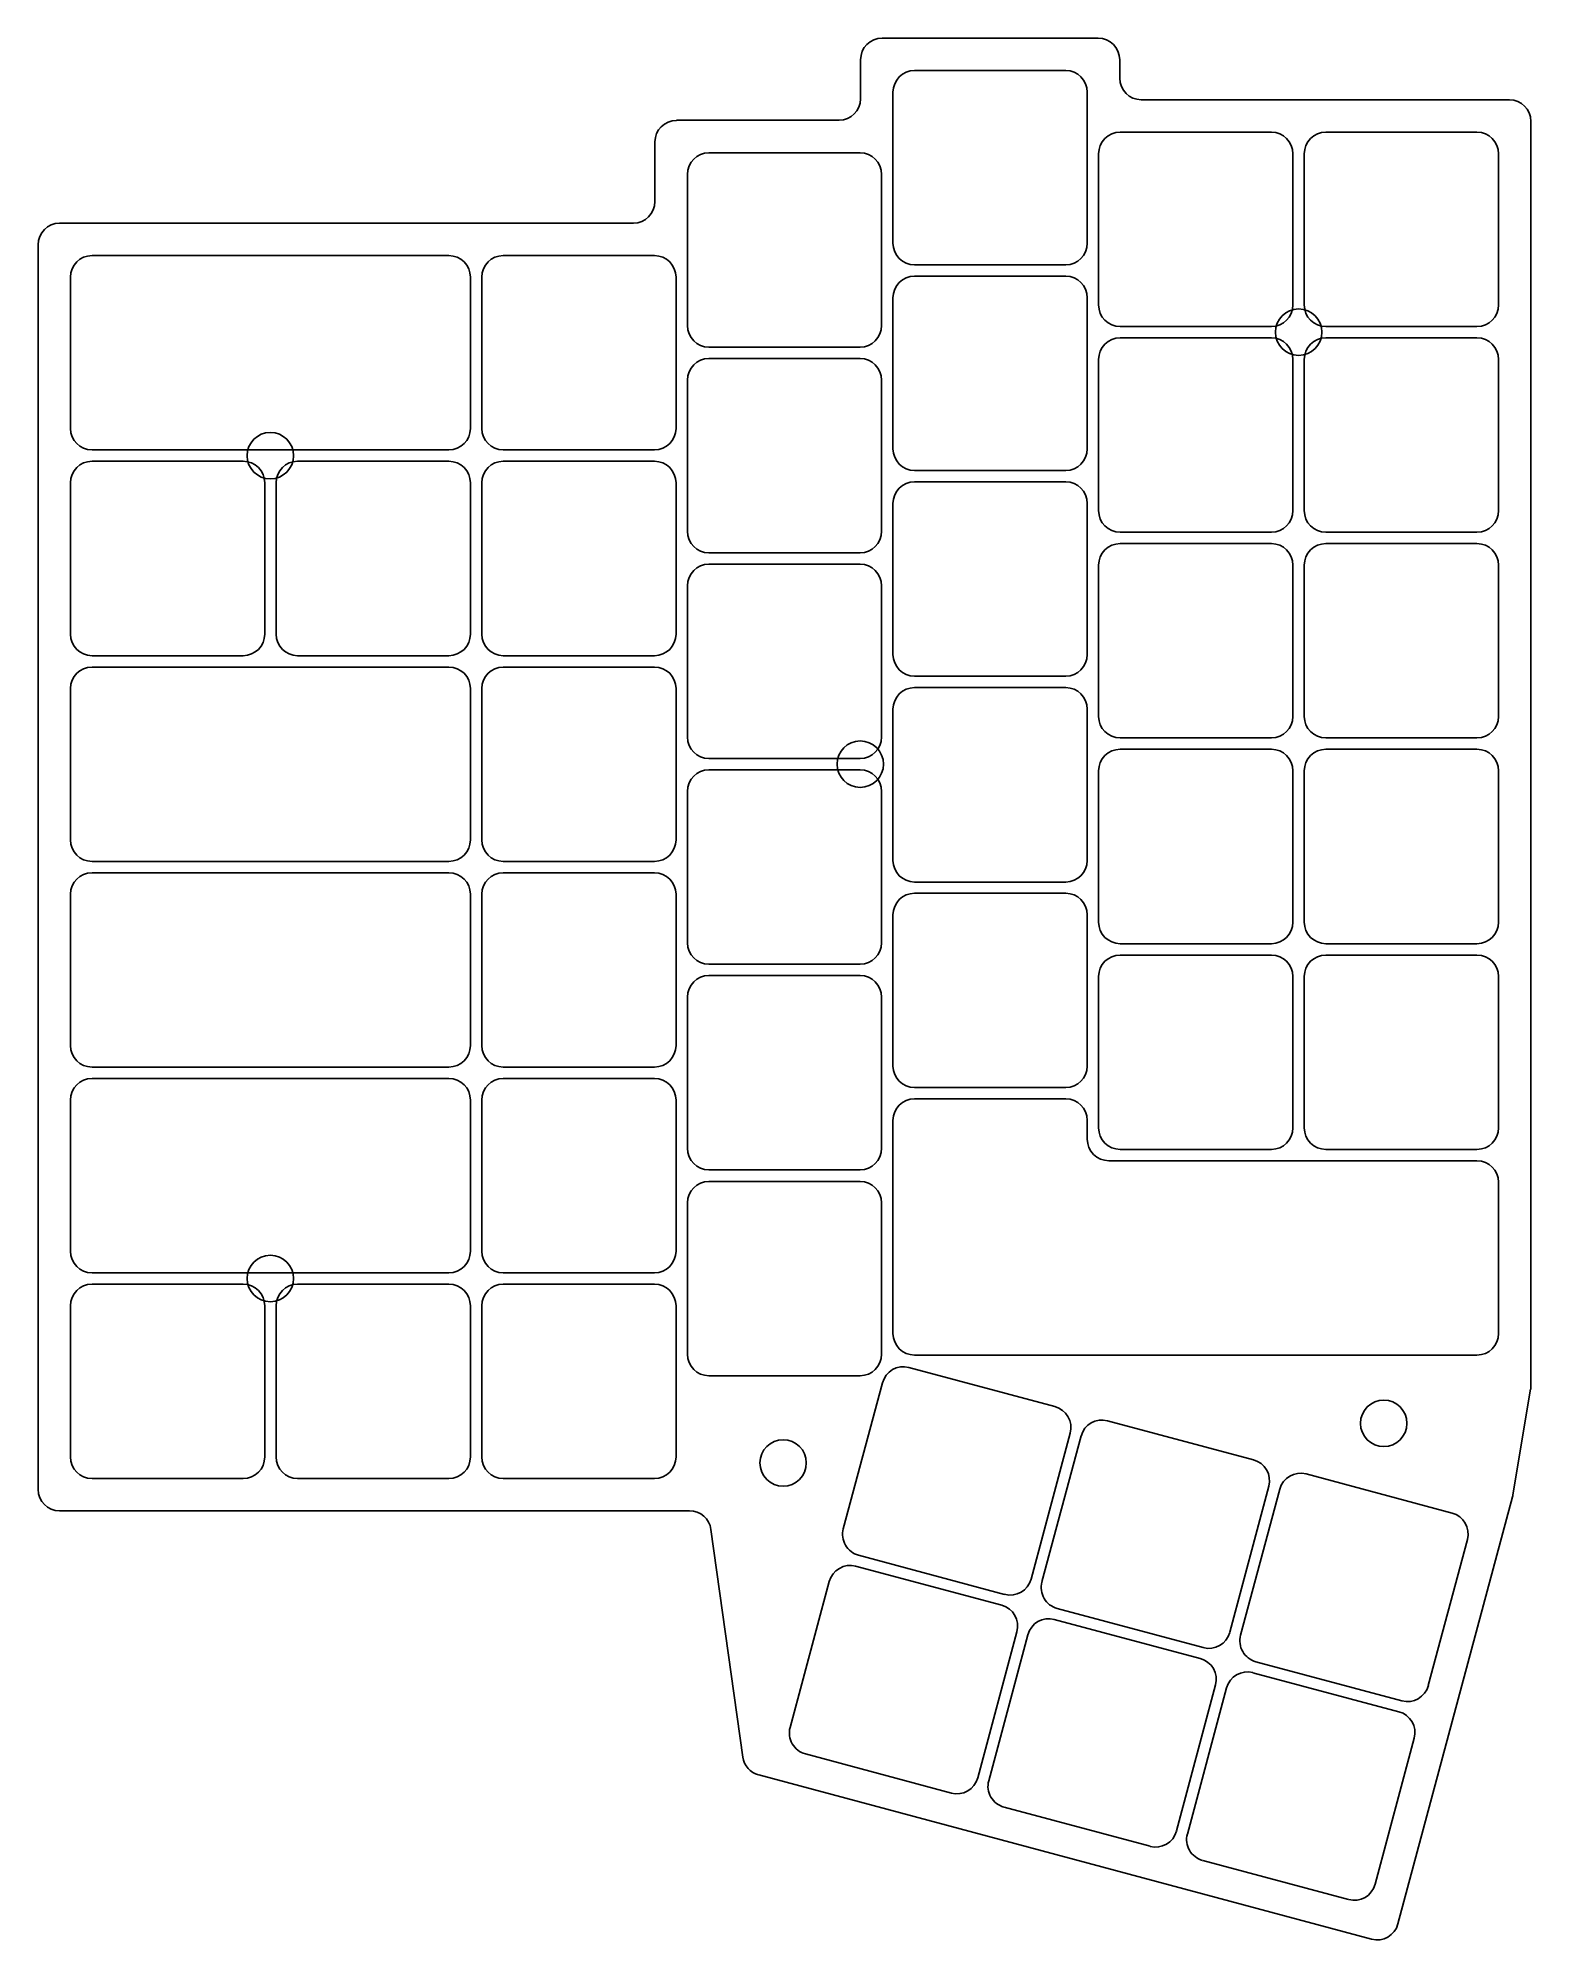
# Model space of a CAD drawing. Header units: millimetres. Extents: x 70 to 208, y -231 to -55.
import ezdxf

# ---------------------------------------------------------------- set-up
doc = ezdxf.new("R2010")
doc.units = ezdxf.units.MM

msp = doc.modelspace()

# ---------------------------------------------------------------- linework, layer by layer
at = {"linetype": 'CONTINUOUS'}
for p, q in [((168.1, -54.66), (148.1, -54.66)), ((146.1, -56.66), (146.1, -60.27)), ((165.1, -57.66), (151.1, -57.66)), ((170.1, -58.37), (170.1, -56.66)), ((149.1, -59.66), (149.1, -73.66)), ((167.1, -73.66), (167.1, -59.66)), ((172.1, -60.37), (206.2, -60.37)), ((144.1, -62.27), (129.05, -62.27)), ((184.15, -63.37), (170.15, -63.37)), ((203.2, -63.37), (189.2, -63.37)), ((208.2, -179.45), (208.2, -62.37)), ((127.05, -64.28), (127.05, -69.8)), ((146.05, -65.28), (132.05, -65.28)), ((168.15, -65.37), (168.15, -79.37)), ((186.15, -79.37), (186.15, -65.37)), ((187.2, -65.37), (187.2, -79.37)), ((205.2, -79.37), (205.2, -65.37)), ((130.05, -67.28), (130.05, -81.28)), ((148.05, -81.28), (148.05, -67.28)), ((71.9, -71.8), (125.05, -71.8)), ((69.9, -189.05), (69.9, -73.8)), ((107.95, -74.8), (74.9, -74.8)), ((127, -74.8), (113, -74.8)), ((151.1, -75.66), (165.1, -75.66)), ((72.9, -76.8), (72.9, -90.8)), ((109.95, -90.8), (109.95, -76.8)), ((111, -76.8), (111, -90.8)), ((129, -90.8), (129, -76.8)), ((165.1, -76.7), (151.1, -76.7)), ((149.1, -78.7), (149.1, -92.7)), ((167.1, -92.7), (167.1, -78.7)), ((170.15, -81.37), (184.15, -81.37)), ((184.15, -82.42), (170.15, -82.42)), ((189.2, -81.37), (203.2, -81.37)), ((203.2, -82.42), (189.2, -82.42)), ((132.05, -83.28), (146.05, -83.28)), ((146.05, -84.33), (132.05, -84.33)), ((168.15, -84.42), (168.15, -98.42)), ((186.15, -98.42), (186.15, -84.42)), ((187.2, -84.42), (187.2, -98.42)), ((205.2, -98.42), (205.2, -84.42)), ((130.05, -86.33), (130.05, -100.33)), ((148.05, -100.33), (148.05, -86.33)), ((74.9, -92.8), (107.95, -92.8)), ((113, -92.8), (127, -92.8)), ((88.9, -93.85), (74.9, -93.85)), ((107.95, -93.85), (93.95, -93.85)), ((127, -93.85), (113, -93.85)), ((151.1, -94.7), (165.1, -94.7)), ((72.9, -95.85), (72.9, -109.85)), ((90.9, -109.85), (90.9, -95.85)), ((91.95, -95.85), (91.95, -109.85)), ((109.95, -109.85), (109.95, -95.85)), ((111, -95.85), (111, -109.85)), ((129, -109.85), (129, -95.85)), ((165.1, -95.75), (151.1, -95.75)), ((149.1, -97.75), (149.1, -111.75)), ((167.1, -111.75), (167.1, -97.75)), ((170.15, -100.42), (184.15, -100.42)), ((184.15, -101.47), (170.15, -101.47)), ((189.2, -100.42), (203.2, -100.42)), ((203.2, -101.47), (189.2, -101.47)), ((132.05, -102.33), (146.05, -102.33)), ((146.05, -103.38), (132.05, -103.38)), ((168.15, -103.47), (168.15, -117.47)), ((186.15, -117.47), (186.15, -103.47)), ((187.2, -103.47), (187.2, -117.47)), ((205.2, -117.47), (205.2, -103.47)), ((130.05, -105.38), (130.05, -119.38)), ((148.05, -119.38), (148.05, -105.38)), ((74.9, -111.85), (88.9, -111.85)), ((93.95, -111.85), (107.95, -111.85)), ((113, -111.85), (127, -111.85)), ((107.95, -112.9), (74.9, -112.9)), ((127, -112.9), (113, -112.9)), ((151.1, -113.75), (165.1, -113.75)), ((72.9, -114.9), (72.9, -128.9)), ((109.95, -128.9), (109.95, -114.9)), ((111, -114.9), (111, -128.9)), ((129, -128.9), (129, -114.9)), ((165.1, -114.81), (151.1, -114.81)), ((149.1, -116.81), (149.1, -130.81)), ((167.1, -130.81), (167.1, -116.81)), ((170.15, -119.47), (184.15, -119.47)), ((189.2, -119.47), (203.2, -119.47)), ((132.05, -121.38), (146.05, -121.38)), ((184.15, -120.52), (170.15, -120.52)), ((203.2, -120.52), (189.2, -120.52)), ((146.05, -122.42), (132.05, -122.42)), ((168.15, -122.52), (168.15, -136.52)), ((186.15, -136.52), (186.15, -122.52)), ((187.2, -122.52), (187.2, -136.52)), ((205.2, -136.52), (205.2, -122.52)), ((130.05, -124.42), (130.05, -138.43)), ((148.05, -138.43), (148.05, -124.42)), ((74.9, -130.9), (107.95, -130.9)), ((107.95, -131.95), (74.9, -131.95)), ((113, -130.9), (127, -130.9)), ((127, -131.95), (113, -131.95)), ((151.1, -132.81), (165.1, -132.81)), ((165.1, -133.85), (151.1, -133.85)), ((72.9, -133.95), (72.9, -147.95)), ((109.95, -147.95), (109.95, -133.95)), ((111, -133.95), (111, -147.95)), ((129, -147.95), (129, -133.95)), ((149.1, -135.85), (149.1, -149.85)), ((167.1, -149.85), (167.1, -135.85)), ((170.15, -138.52), (184.15, -138.52)), ((189.2, -138.52), (203.2, -138.52)), ((132.05, -140.43), (146.05, -140.43)), ((184.15, -139.57), (170.15, -139.57)), ((203.2, -139.57), (189.2, -139.57)), ((146.05, -141.47), (132.05, -141.47)), ((168.15, -141.57), (168.15, -155.57)), ((186.15, -155.57), (186.15, -141.57)), ((187.2, -141.57), (187.2, -155.57)), ((205.2, -155.57), (205.2, -141.57)), ((130.05, -143.47), (130.05, -157.47)), ((148.05, -157.47), (148.05, -143.47)), ((74.9, -149.95), (107.95, -149.95)), ((107.95, -151), (74.9, -151)), ((113, -149.95), (127, -149.95)), ((127, -151), (113, -151)), ((72.9, -153), (72.9, -167)), ((109.95, -167), (109.95, -153)), ((111, -153), (111, -167)), ((129, -167), (129, -153)), ((151.1, -151.85), (165.1, -151.85)), ((165.1, -152.88), (151.1, -152.88)), ((149.1, -174.62), (149.1, -154.88)), ((167.1, -156.62), (167.1, -154.88)), ((170.15, -157.57), (184.15, -157.57)), ((189.2, -157.57), (203.2, -157.57)), ((132.05, -159.47), (146.05, -159.47)), ((203.2, -158.62), (169.1, -158.62)), ((146.05, -160.53), (132.05, -160.53)), ((205.2, -174.62), (205.2, -160.62)), ((130.05, -162.53), (130.05, -176.53)), ((148.05, -176.53), (148.05, -162.53)), ((74.9, -169), (107.95, -169)), ((113, -169), (127, -169)), ((88.9, -170.05), (74.9, -170.05)), ((107.95, -170.05), (93.95, -170.05)), ((127, -170.05), (113, -170.05)), ((72.9, -172.05), (72.9, -186.05)), ((90.9, -186.05), (90.9, -172.05)), ((91.95, -172.05), (91.95, -186.05)), ((109.95, -186.05), (109.95, -172.05)), ((111, -172.05), (111, -186.05)), ((129, -186.05), (129, -172.05)), ((164.1, -181.39), (150.57, -177.77)), ((151.1, -176.62), (203.2, -176.62)), ((132.05, -178.53), (146.05, -178.53)), ((148.12, -179.18), (144.5, -192.7)), ((208.17, -179.79), (206.52, -189.55)), ((182.5, -186.32), (168.97, -182.7)), ((161.89, -197.36), (165.51, -183.84)), ((166.52, -184.11), (162.9, -197.63)), ((74.9, -188.05), (88.9, -188.05)), ((93.95, -188.05), (107.95, -188.05)), ((113, -188.05), (127, -188.05)), ((200.9, -191.25), (187.38, -187.63)), ((180.29, -202.29), (183.91, -188.77)), ((184.93, -189.04), (181.3, -202.56)), ((195.88, -229.3), (206.48, -189.74)), ((71.9, -191.05), (130.26, -191.05)), ((132.24, -192.77), (135.19, -213.85)), ((198.69, -207.22), (202.31, -193.7)), ((145.91, -195.15), (159.44, -198.78)), ((159.17, -199.79), (145.64, -196.17)), ((143.19, -197.58), (139.57, -211.1)), ((164.32, -200.08), (177.84, -203.71)), ((156.96, -215.76), (160.58, -202.24)), ((161.59, -202.51), (157.97, -216.04)), ((177.57, -204.72), (164.04, -201.1)), ((195.97, -209.65), (182.44, -206.03)), ((182.72, -205.01), (196.24, -208.64)), ((175.36, -220.69), (178.98, -207.17)), ((180, -207.44), (176.37, -220.97)), ((193.76, -225.62), (197.38, -212.1)), ((140.98, -213.55), (154.51, -217.18)), ((136.66, -215.5), (193.43, -230.71)), ((159.39, -218.48), (172.91, -222.11)), ((177.79, -223.42), (191.31, -227.04))]:
    msp.add_line(p, q, dxfattribs=at)
for centre in [(186.68, -81.89), (91.42, -93.33), (146.07, -121.9), (91.42, -169.53), (194.56, -182.94), (138.92, -186.61)]:
    msp.add_circle(centre, 2.15, dxfattribs=at)
for centre, start, end in [((148.1, -56.66), 90, 180), ((168.1, -56.66), 0, 90), ((151.1, -59.66), 90, 180), ((165.1, -59.66), 0, 90), ((172.1, -58.37), 180, 270), ((144.1, -60.27), 270, 0), ((206.2, -62.37), 0, 90), ((129.05, -64.28), 90, 180), ((170.15, -65.37), 90, 180), ((184.15, -65.37), 0, 90), ((189.2, -65.37), 90, 180), ((203.2, -65.37), 0, 90), ((132.05, -67.28), 90, 180), ((146.05, -67.28), 0, 90), ((125.05, -69.8), 270, 0), ((71.9, -73.8), 90, 180), ((151.1, -73.66), 180, 270), ((165.1, -73.66), 270, 0), ((74.9, -76.8), 90, 180), ((107.95, -76.8), 0, 90), ((113, -76.8), 90, 180), ((127, -76.8), 0, 90), ((151.1, -78.7), 90, 180), ((165.1, -78.7), 0, 90), ((170.15, -79.37), 180, 270), ((184.15, -79.37), 270, 0), ((189.2, -79.37), 180, 270), ((203.2, -79.37), 270, 0), ((132.05, -81.28), 180, 270), ((146.05, -81.28), 270, 0), ((170.15, -84.42), 90, 180), ((184.15, -84.42), 0, 90), ((189.2, -84.42), 90, 180), ((203.2, -84.42), 0, 90), ((132.05, -86.33), 90, 180), ((146.05, -86.33), 0, 90), ((74.9, -90.8), 180, 270), ((107.95, -90.8), 270, 0), ((113, -90.8), 180, 270), ((127, -90.8), 270, 0), ((151.1, -92.7), 180, 270), ((165.1, -92.7), 270, 0), ((74.9, -95.85), 90, 180), ((88.9, -95.85), 0, 90), ((93.95, -95.85), 90, 180), ((107.95, -95.85), 0, 90), ((113, -95.85), 90, 180), ((127, -95.85), 0, 90), ((151.1, -97.75), 90, 180), ((165.1, -97.75), 0, 90), ((170.15, -98.42), 180, 270), ((184.15, -98.42), 270, 0), ((189.2, -98.42), 180, 270), ((203.2, -98.42), 270, 0), ((132.05, -100.33), 180, 270), ((146.05, -100.33), 270, 0), ((170.15, -103.47), 90, 180), ((184.15, -103.47), 0, 90), ((189.2, -103.47), 90, 180), ((203.2, -103.47), 0, 90), ((132.05, -105.38), 90, 180), ((146.05, -105.38), 0, 90), ((74.9, -109.85), 180, 270), ((88.9, -109.85), 270, 0), ((93.95, -109.85), 180, 270), ((107.95, -109.85), 270, 0), ((113, -109.85), 180, 270), ((127, -109.85), 270, 0), ((151.1, -111.75), 180, 270), ((165.1, -111.75), 270, 0), ((74.9, -114.9), 90, 180), ((107.95, -114.9), 0, 90), ((113, -114.9), 90, 180), ((127, -114.9), 0, 90), ((151.1, -116.81), 90, 180), ((165.1, -116.81), 0, 90), ((170.15, -117.47), 180, 270), ((184.15, -117.47), 270, 0), ((189.2, -117.47), 180, 270), ((203.2, -117.47), 270, 0), ((132.05, -119.38), 180, 270), ((146.05, -119.38), 270, 0), ((170.15, -122.52), 90, 180), ((184.15, -122.52), 0, 90), ((189.2, -122.52), 90, 180), ((203.2, -122.52), 0, 90), ((132.05, -124.42), 90, 180), ((146.05, -124.42), 0, 90), ((74.9, -128.9), 180, 270), ((107.95, -128.9), 270, 0), ((113, -128.9), 180, 270), ((127, -128.9), 270, 0), ((74.9, -133.95), 90, 180), ((107.95, -133.95), 0, 90), ((113, -133.95), 90, 180), ((127, -133.95), 0, 90), ((151.1, -130.81), 180, 270), ((165.1, -130.81), 270, 0), ((151.1, -135.85), 90, 180), ((165.1, -135.85), 0, 90), ((170.15, -136.52), 180, 270), ((184.15, -136.52), 270, 0), ((189.2, -136.52), 180, 270), ((203.2, -136.52), 270, 0), ((132.05, -138.43), 180, 270), ((146.05, -138.43), 270, 0), ((170.15, -141.57), 90, 180), ((184.15, -141.57), 0, 90), ((189.2, -141.57), 90, 180), ((203.2, -141.57), 0, 90), ((132.05, -143.47), 90, 180), ((146.05, -143.47), 0, 90), ((74.9, -147.95), 180, 270), ((107.95, -147.95), 270, 0), ((113, -147.95), 180, 270), ((127, -147.95), 270, 0), ((74.9, -153), 90, 180), ((107.95, -153), 0, 90), ((113, -153), 90, 180), ((127, -153), 0, 90), ((151.1, -149.85), 180, 270), ((165.1, -149.85), 270, 0), ((151.1, -154.88), 90, 180), ((165.1, -154.88), 0, 90), ((169.1, -156.62), 180, 270), ((170.15, -155.57), 180, 270), ((184.15, -155.57), 270, 0), ((189.2, -155.57), 180, 270), ((203.2, -155.57), 270, 0), ((132.05, -157.47), 180, 270), ((146.05, -157.47), 270, 0), ((203.2, -160.62), 0, 90), ((132.05, -162.53), 90, 180), ((146.05, -162.53), 0, 90), ((74.9, -167), 180, 270), ((107.95, -167), 270, 0), ((113, -167), 180, 270), ((127, -167), 270, 0), ((74.9, -172.05), 90, 180), ((88.9, -172.05), 0, 90), ((93.95, -172.05), 90, 180), ((107.95, -172.05), 0, 90), ((113, -172.05), 90, 180), ((127, -172.05), 0, 90), ((151.1, -174.62), 180, 270), ((203.2, -174.62), 270, 0), ((132.05, -176.53), 180, 270), ((146.05, -176.53), 270, 0), ((150.06, -179.7), 75, 165), ((206.2, -179.45), 350.4012, 0), ((163.58, -183.32), 345, 75), ((168.46, -184.63), 75, 165), ((74.9, -186.05), 180, 270), ((88.9, -186.05), 270, 0), ((93.95, -186.05), 180, 270), ((107.95, -186.05), 270, 0), ((113, -186.05), 180, 270), ((127, -186.05), 270, 0), ((181.98, -188.25), 345, 75), ((186.86, -189.56), 75, 165), ((71.9, -189.05), 180, 270), ((204.55, -189.22), 345, 350.4012), ((130.26, -193.05), 7.9765, 90), ((200.38, -193.18), 345, 75), ((146.43, -193.22), 165, 255), ((145.13, -198.1), 75, 165), ((159.96, -196.84), 255, 345), ((164.83, -198.15), 165, 255), ((158.65, -201.72), 345, 75), ((163.53, -203.03), 75, 165), ((178.36, -201.78), 255, 345), ((183.23, -203.08), 165, 255), ((177.05, -206.65), 345, 75), ((181.93, -207.96), 75, 165), ((196.76, -206.71), 255, 345), ((141.5, -211.62), 165, 255), ((195.45, -211.58), 345, 75), ((137.17, -213.57), 187.9765, 255), ((155.02, -215.25), 255, 345), ((159.9, -216.55), 165, 255), ((173.43, -220.18), 255, 345), ((178.3, -221.48), 165, 255), ((191.83, -225.11), 255, 345), ((193.95, -228.78), 255, 345)]:
    msp.add_arc(centre, 2, start, end, dxfattribs=at)

doc.saveas('drawing.dxf')
